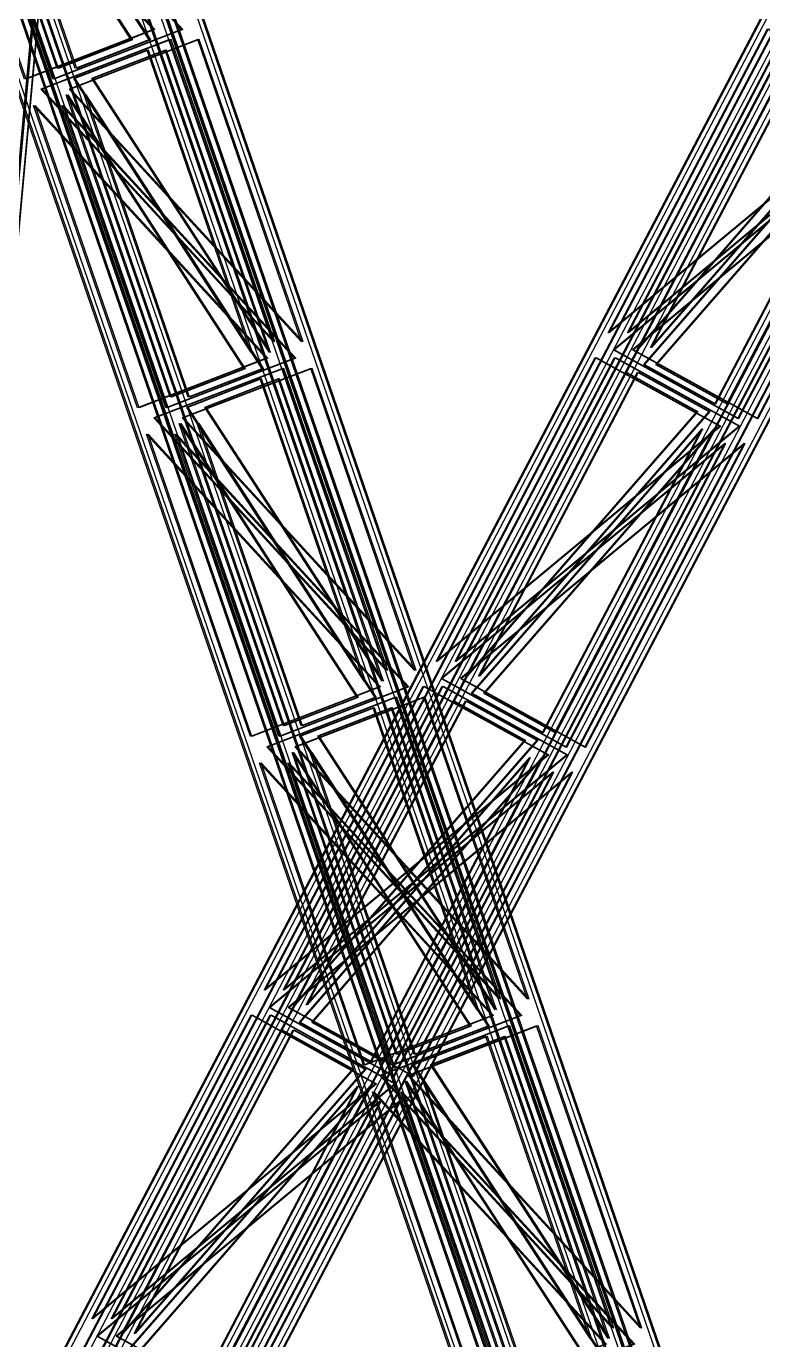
# Model space of a CAD drawing. Header units: millimetres. Extents: x -48000 to 1060615, y -2000 to 333000.
# Drawn here: x -10405 to -7790, y 111956 to 116617 of the extents above; entities that cross this region are included whole.
import ezdxf

# ---------------------------------------------------------------- set-up
doc = ezdxf.new("R2010")
doc.units = ezdxf.units.MM
doc.layers.add('D-STR-STRC', color=7, linetype='Continuous', lineweight=25)

msp = doc.modelspace()

# ---------------------------------------------------------------- linework, layer by layer
at = {"layer": 'D-STR-STRC'}
for points in [[(-13294.43, 106151.46), (-5962.22, 120151.46)], [(-13277.26, 106141.99), (-5945.05, 120141.99)], [(-13222.94, 106151.46), (-5890.73, 120151.46)], [(-13205.77, 106141.99), (-5873.56, 120141.99)], [(-13187.69, 106099.4), (-5855.48, 120099.4)], [(-13170.52, 106089.93), (-5838.31, 120089.93)], [(-13140.78, 106099.4), (-5808.57, 120099.4)], [(-13123.61, 106089.93), (-5791.4, 120089.93)], [(-6278.58, 106102.62), (-11090.05, 120102.62)], [(-6260.84, 106109.46), (-11072.31, 120109.46)], [(-6173.07, 106102.62), (-10984.54, 120102.62)], [(-6155.33, 106109.46), (-10966.79, 120109.46)], [(-6358.03, 106064.99), (-11169.5, 120064.99)], [(-6340.29, 106071.84), (-11151.76, 120071.84)], [(-6288.79, 106064.99), (-11100.25, 120064.99)], [(-6271.04, 106071.84), (-11082.51, 120071.84)], [(-10632.2, 113920.84), (-10069.57, 120079.16)], [(-10612.2, 113920.84), (-10049.57, 120079.16)], [(-10612.2, 113920.84), (-10049.57, 120079.16)], [(-12844.24, 105910.07), (-5512.03, 119910.07)], [(-12827.07, 105900.6), (-5494.86, 119900.6)], [(-12797.33, 105910.07), (-5465.12, 119910.07)], [(-12780.16, 105900.6), (-5447.94, 119900.6)], [(-6810.86, 105897.38), (-11622.32, 119897.38)], [(-6712.88, 105928.16), (-11524.35, 119928.16)], [(-6705.34, 105897.38), (-11516.81, 119897.38)], [(-6695.14, 105935.01), (-11506.6, 119935.01)], [(-6643.64, 105928.16), (-11455.1, 119928.16)], [(-6625.89, 105935.01), (-11437.36, 119935.01)], [(-12762.08, 105858.01), (-5429.87, 119858.01)], [(-12744.91, 105848.54), (-5412.7, 119848.54)], [(-12690.59, 105858.01), (-5358.38, 119858.01)], [(-12673.42, 105848.54), (-5341.21, 119848.54)], [(-6828.6, 105890.54), (-11640.07, 119890.54)], [(-6723.08, 105890.54), (-11534.55, 119890.54)]]:
    msp.add_lwpolyline(points, dxfattribs=at)
for points in [[(-13294.43, 106151.46), (-12744.91, 105848.54), (-5412.7, 119848.54), (-5962.22, 120151.46)], [(-13290.86, 106151.46), (-12741.33, 105848.54), (-5409.12, 119848.54), (-5958.65, 120151.46)], [(-13226.52, 106151.46), (-12676.99, 105848.54), (-5344.78, 119848.54), (-5894.31, 120151.46)], [(-13222.94, 106151.46), (-12673.42, 105848.54), (-5341.21, 119848.54), (-5890.73, 120151.46)], [(-13187.69, 106099.4), (-12827.07, 105900.6), (-5494.86, 119900.6), (-5855.48, 120099.4)], [(-13184.12, 106099.4), (-12823.49, 105900.6), (-5491.28, 119900.6), (-5851.91, 120099.4)], [(-13144.35, 106099.4), (-12783.73, 105900.6), (-5451.52, 119900.6), (-5812.14, 120099.4)], [(-13140.78, 106099.4), (-12780.16, 105900.6), (-5447.94, 119900.6), (-5808.57, 120099.4)], [(-12241.87, 113922.3), (-10612.2, 113922.3), (-10049.57, 120080.61), (-11534.21, 120080.61)], [(-6260.84, 106109.46), (-6828.6, 105890.54), (-11640.07, 119890.54), (-11072.31, 120109.46)], [(-6255.57, 106109.46), (-6823.32, 105890.54), (-11634.79, 119890.54), (-11067.03, 120109.46)], [(-6160.6, 106109.46), (-6728.36, 105890.54), (-11539.83, 119890.54), (-10972.07, 120109.46)], [(-6155.33, 106109.46), (-6723.08, 105890.54), (-11534.55, 119890.54), (-10966.79, 120109.46)], [(-10628.14, 113922.3), (-10628.14, 113922.3), (-10065.5, 120080.61), (-10065.5, 120080.61)], [(-12241.87, 113920.84), (-10612.2, 113920.84), (-10049.57, 120079.16), (-11534.21, 120079.16)], [(-10612.2, 113919.02), (-12241.87, 113919.02), (-11534.21, 120077.33), (-10049.57, 120077.33)], [(-6340.29, 106071.84), (-6712.88, 105928.16), (-11524.35, 119928.16), (-11151.76, 120071.84)], [(-6335.01, 106071.84), (-6707.6, 105928.16), (-11519.07, 119928.16), (-11146.48, 120071.84)], [(-6276.32, 106071.84), (-6648.91, 105928.16), (-11460.38, 119928.16), (-11087.79, 120071.84)], [(-6271.04, 106071.84), (-6643.64, 105928.16), (-11455.1, 119928.16), (-11082.51, 120071.84)], [(-10033.18, 116568.6), (-10294.88, 116467.69), (-10663.54, 117540.39)], [(-10027.9, 116568.6), (-10289.6, 116467.69), (-10658.26, 117540.39)], [(-9969.21, 116568.6), (-10230.91, 116467.69), (-10599.57, 117540.39)], [(-9963.93, 116568.6), (-10225.63, 116467.69), (-10594.29, 117540.39)], [(-9953.73, 116606.23), (-10410.59, 116430.06), (-10779.26, 117502.76)], [(-9948.45, 116606.23), (-10405.32, 116430.06), (-10773.98, 117502.76)], [(-9853.49, 116606.23), (-10310.36, 116430.06), (-10679.02, 117502.76)], [(-9848.21, 116606.23), (-10305.08, 116430.06), (-10673.74, 117502.76)], [(-10479.33, 115551.03), (-10479.33, 115551.03), (-10354.96, 116912.3), (-10354.96, 116912.3)], [(-10463.4, 115549.57), (-10463.4, 115549.57), (-10339.03, 116910.85), (-10339.03, 116910.85)], [(-8338.5, 115529.73), (-7773.62, 116608.3), (-7331.42, 116364.55)], [(-8334.92, 115529.73), (-7770.04, 116608.3), (-7327.85, 116364.55)], [(-8270.58, 115529.73), (-7705.7, 116608.3), (-7263.51, 116364.55)], [(-8267.01, 115529.73), (-7702.13, 116608.3), (-7259.93, 116364.55)], [(-9527.38, 115497.24), (-9896.05, 116569.94), (-10352.91, 116393.77)], [(-9522.11, 115497.24), (-9890.77, 116569.94), (-10347.64, 116393.77)], [(-9427.14, 115497.24), (-9795.81, 116569.94), (-10252.67, 116393.77)], [(-9421.87, 115497.24), (-9790.53, 116569.94), (-10247.4, 116393.77)], [(-8231.76, 115477.66), (-7666.88, 116556.24), (-7413.58, 116416.61)], [(-8228.19, 115477.66), (-7663.3, 116556.24), (-7410.01, 116416.61)], [(-8188.42, 115477.66), (-7623.54, 116556.24), (-7370.24, 116416.61)], [(-8184.85, 115477.66), (-7619.96, 116556.24), (-7366.67, 116416.61)], [(-9606.83, 115459.61), (-9975.49, 116532.31), (-10237.19, 116431.4)], [(-9601.56, 115459.61), (-9970.22, 116532.31), (-10231.92, 116431.4)], [(-9542.86, 115459.61), (-9911.52, 116532.31), (-10173.23, 116431.4)], [(-9537.59, 115459.61), (-9906.25, 116532.31), (-10167.95, 116431.4)], [(-9632.22, 115401.93), (-9893.92, 115301.02), (-10262.58, 116373.72)], [(-9626.94, 115401.93), (-9888.64, 115301.02), (-10257.31, 116373.72)], [(-9568.25, 115401.93), (-9829.95, 115301.02), (-10198.61, 116373.72)], [(-9562.98, 115401.93), (-9824.68, 115301.02), (-10193.34, 116373.72)], [(-8213.88, 115416.72), (-7960.59, 115277.09), (-7395.7, 116355.67)], [(-8210.31, 115416.72), (-7957.01, 115277.09), (-7392.13, 116355.67)], [(-8170.54, 115416.72), (-7917.25, 115277.09), (-7352.37, 116355.67)], [(-8166.97, 115416.72), (-7913.67, 115277.09), (-7348.79, 116355.67)], [(-9552.77, 115439.56), (-10009.64, 115263.39), (-10378.3, 116336.09)], [(-9547.5, 115439.56), (-10004.36, 115263.39), (-10373.02, 116336.09)], [(-9452.53, 115439.56), (-9909.4, 115263.39), (-10278.06, 116336.09)], [(-9447.26, 115439.56), (-9904.12, 115263.39), (-10272.79, 116336.09)], [(-8320.62, 115468.79), (-7878.42, 115225.03), (-7313.54, 116303.61)], [(-8317.05, 115468.79), (-7874.85, 115225.03), (-7309.97, 116303.61)], [(-8252.71, 115468.79), (-7810.51, 115225.03), (-7245.63, 116303.61)], [(-8249.13, 115468.79), (-7806.94, 115225.03), (-7242.05, 116303.61)], [(-8949.52, 114363.06), (-8384.63, 115441.64), (-7942.44, 115197.88)], [(-8945.94, 114363.06), (-8381.06, 115441.64), (-7938.86, 115197.88)], [(-8881.6, 114363.06), (-8316.72, 115441.64), (-7874.52, 115197.88)], [(-8878.03, 114363.06), (-8313.14, 115441.64), (-7870.95, 115197.88)], [(-9126.43, 114330.57), (-9495.09, 115403.27), (-9951.96, 115227.1)], [(-9121.15, 114330.57), (-9489.81, 115403.27), (-9946.68, 115227.1)], [(-9026.19, 114330.57), (-9394.85, 115403.27), (-9851.72, 115227.1)], [(-9020.91, 114330.57), (-9389.57, 115403.27), (-9846.44, 115227.1)], [(-8842.78, 114310.99), (-8277.9, 115389.57), (-8024.6, 115249.94)], [(-8839.2, 114310.99), (-8274.32, 115389.57), (-8021.03, 115249.94)], [(-8799.44, 114310.99), (-8234.56, 115389.57), (-7981.26, 115249.94)], [(-8795.86, 114310.99), (-8230.98, 115389.57), (-7977.69, 115249.94)], [(-9205.88, 114292.95), (-9574.54, 115365.64), (-9836.24, 115264.73)], [(-9200.6, 114292.95), (-9569.26, 115365.64), (-9830.96, 115264.73)], [(-9141.91, 114292.95), (-9510.57, 115365.64), (-9772.27, 115264.73)], [(-9136.63, 114292.95), (-9505.29, 115365.64), (-9766.99, 115264.73)], [(-9231.26, 114235.27), (-9492.97, 114134.36), (-9861.63, 115207.05)], [(-9225.99, 114235.27), (-9487.69, 114134.36), (-9856.35, 115207.05)], [(-9167.3, 114235.27), (-9429, 114134.36), (-9797.66, 115207.05)], [(-9162.02, 114235.27), (-9423.72, 114134.36), (-9792.38, 115207.05)], [(-8824.9, 114250.06), (-8571.6, 114110.43), (-8006.72, 115189.01)], [(-8821.33, 114250.06), (-8568.03, 114110.43), (-8003.15, 115189.01)], [(-8781.56, 114250.06), (-8528.27, 114110.43), (-7963.38, 115189.01)], [(-8777.99, 114250.06), (-8524.69, 114110.43), (-7959.81, 115189.01)], [(-9151.82, 114272.9), (-9608.68, 114096.73), (-9977.34, 115169.43)], [(-9146.54, 114272.9), (-9603.41, 114096.73), (-9972.07, 115169.43)], [(-9051.58, 114272.9), (-9508.44, 114096.73), (-9877.11, 115169.43)], [(-9046.3, 114272.9), (-9503.17, 114096.73), (-9871.83, 115169.43)], [(-8931.64, 114302.12), (-8489.44, 114058.36), (-7924.56, 115136.94)], [(-8928.06, 114302.12), (-8485.87, 114058.36), (-7920.99, 115136.94)], [(-8863.72, 114302.12), (-8421.53, 114058.36), (-7856.65, 115136.94)], [(-8860.15, 114302.12), (-8417.95, 114058.36), (-7853.07, 115136.94)], [(-9560.53, 113196.39), (-8995.65, 114274.97), (-8553.46, 114031.21)], [(-9556.96, 113196.39), (-8992.08, 114274.97), (-8549.88, 114031.21)], [(-9492.62, 113196.39), (-8927.74, 114274.97), (-8485.54, 114031.21)], [(-9489.04, 113196.39), (-8924.16, 114274.97), (-8481.97, 114031.21)], [(-8725.47, 113163.91), (-9094.13, 114236.61), (-9551, 114060.44)], [(-8720.2, 113163.91), (-9088.86, 114236.61), (-9545.73, 114060.44)], [(-9453.8, 113144.33), (-8888.91, 114222.91), (-8635.62, 114083.28)], [(-8625.23, 113163.91), (-8993.89, 114236.61), (-9450.76, 114060.44)], [(-9450.22, 113144.33), (-8885.34, 114222.91), (-8632.04, 114083.28)], [(-8619.96, 113163.91), (-8988.62, 114236.61), (-9445.49, 114060.44)], [(-9410.46, 113144.33), (-8845.57, 114222.91), (-8592.28, 114083.28)], [(-9406.88, 113144.33), (-8842, 114222.91), (-8588.7, 114083.28)], [(-8804.92, 113126.28), (-9173.58, 114198.98), (-9435.28, 114098.07)], [(-8799.65, 113126.28), (-9168.31, 114198.98), (-9430.01, 114098.07)], [(-8740.95, 113126.28), (-9109.61, 114198.98), (-9371.31, 114098.07)], [(-8735.68, 113126.28), (-9104.34, 114198.98), (-9366.04, 114098.07)], [(-8830.31, 113068.6), (-9092.01, 112967.69), (-9460.67, 114040.39)], [(-8825.03, 113068.6), (-9086.73, 112967.69), (-9455.39, 114040.39)], [(-9435.92, 113083.39), (-9182.62, 112943.76), (-8617.74, 114022.34)], [(-9432.34, 113083.39), (-9179.05, 112943.76), (-8614.17, 114022.34)], [(-8766.34, 113068.6), (-9028.04, 112967.69), (-9396.7, 114040.39)], [(-9392.58, 113083.39), (-9139.28, 112943.76), (-8574.4, 114022.34)], [(-8761.06, 113068.6), (-9022.77, 112967.69), (-9391.43, 114040.39)], [(-9389, 113083.39), (-9135.71, 112943.76), (-8570.83, 114022.34)], [(-8750.86, 113106.23), (-9207.73, 112930.06), (-9576.39, 114002.76)], [(-8745.59, 113106.23), (-9202.45, 112930.06), (-9571.11, 114002.76)], [(-8650.62, 113106.23), (-9107.49, 112930.06), (-9476.15, 114002.76)], [(-8645.35, 113106.23), (-9102.21, 112930.06), (-9470.87, 114002.76)], [(-9542.66, 113135.45), (-9100.46, 112891.7), (-8535.58, 113970.27)], [(-9539.08, 113135.45), (-9096.89, 112891.7), (-8532, 113970.27)], [(-9474.74, 113135.45), (-9032.55, 112891.7), (-8467.66, 113970.27)], [(-9471.17, 113135.45), (-9028.97, 112891.7), (-8464.09, 113970.27)], [(-10171.55, 112029.73), (-9606.67, 113108.3), (-9164.47, 112864.55)], [(-10167.98, 112029.73), (-9603.09, 113108.3), (-9160.9, 112864.55)], [(-10103.64, 112029.73), (-9538.75, 113108.3), (-9096.56, 112864.55)], [(-10100.06, 112029.73), (-9535.18, 113108.3), (-9092.98, 112864.55)], [(-10064.81, 111977.66), (-9499.93, 113056.24), (-9246.64, 112916.61)], [(-10061.24, 111977.66), (-9496.36, 113056.24), (-9243.06, 112916.61)], [(-10021.47, 111977.66), (-9456.59, 113056.24), (-9203.3, 112916.61)], [(-10017.9, 111977.66), (-9453.02, 113056.24), (-9199.72, 112916.61)], [(-8324.52, 111997.24), (-8693.18, 113069.94), (-9150.05, 112893.77)], [(-8319.24, 111997.24), (-8687.9, 113069.94), (-9144.77, 112893.77)], [(-8224.28, 111997.24), (-8592.94, 113069.94), (-9049.81, 112893.77)], [(-8219, 111997.24), (-8587.66, 113069.94), (-9044.53, 112893.77)], [(-8403.97, 111959.61), (-8772.63, 113032.31), (-9034.33, 112931.4)], [(-8398.69, 111959.61), (-8767.35, 113032.31), (-9029.05, 112931.4)], [(-8340, 111959.61), (-8708.66, 113032.31), (-8970.36, 112931.4)], [(-8334.72, 111959.61), (-8703.38, 113032.31), (-8965.08, 112931.4)], [(-10046.94, 111916.72), (-9793.64, 111777.09), (-9228.76, 112855.67)], [(-10043.36, 111916.72), (-9790.07, 111777.09), (-9225.18, 112855.67)], [(-10003.6, 111916.72), (-9750.3, 111777.09), (-9185.42, 112855.67)], [(-10000.02, 111916.72), (-9746.73, 111777.09), (-9181.84, 112855.67)], [(-8429.35, 111901.93), (-8691.05, 111801.02), (-9059.72, 112873.72)], [(-8424.08, 111901.93), (-8685.78, 111801.02), (-9054.44, 112873.72)], [(-8365.38, 111901.93), (-8627.09, 111801.02), (-8995.75, 112873.72)], [(-8360.11, 111901.93), (-8621.81, 111801.02), (-8990.47, 112873.72)], [(-8349.91, 111939.56), (-8806.77, 111763.39), (-9175.43, 112836.09)], [(-8344.63, 111939.56), (-8801.5, 111763.39), (-9170.16, 112836.09)], [(-8249.67, 111939.56), (-8706.53, 111763.39), (-9075.19, 112836.09)], [(-8244.39, 111939.56), (-8701.26, 111763.39), (-9069.92, 112836.09)], [(-10153.67, 111968.79), (-9711.48, 111725.03), (-9146.6, 112803.61)], [(-10150.1, 111968.79), (-9707.9, 111725.03), (-9143.02, 112803.61)], [(-10085.76, 111968.79), (-9643.56, 111725.03), (-9078.68, 112803.61)], [(-10082.18, 111968.79), (-9639.99, 111725.03), (-9075.11, 112803.61)]]:
    msp.add_lwpolyline(points, close=True, dxfattribs=at)

doc.saveas('drawing.dxf')
